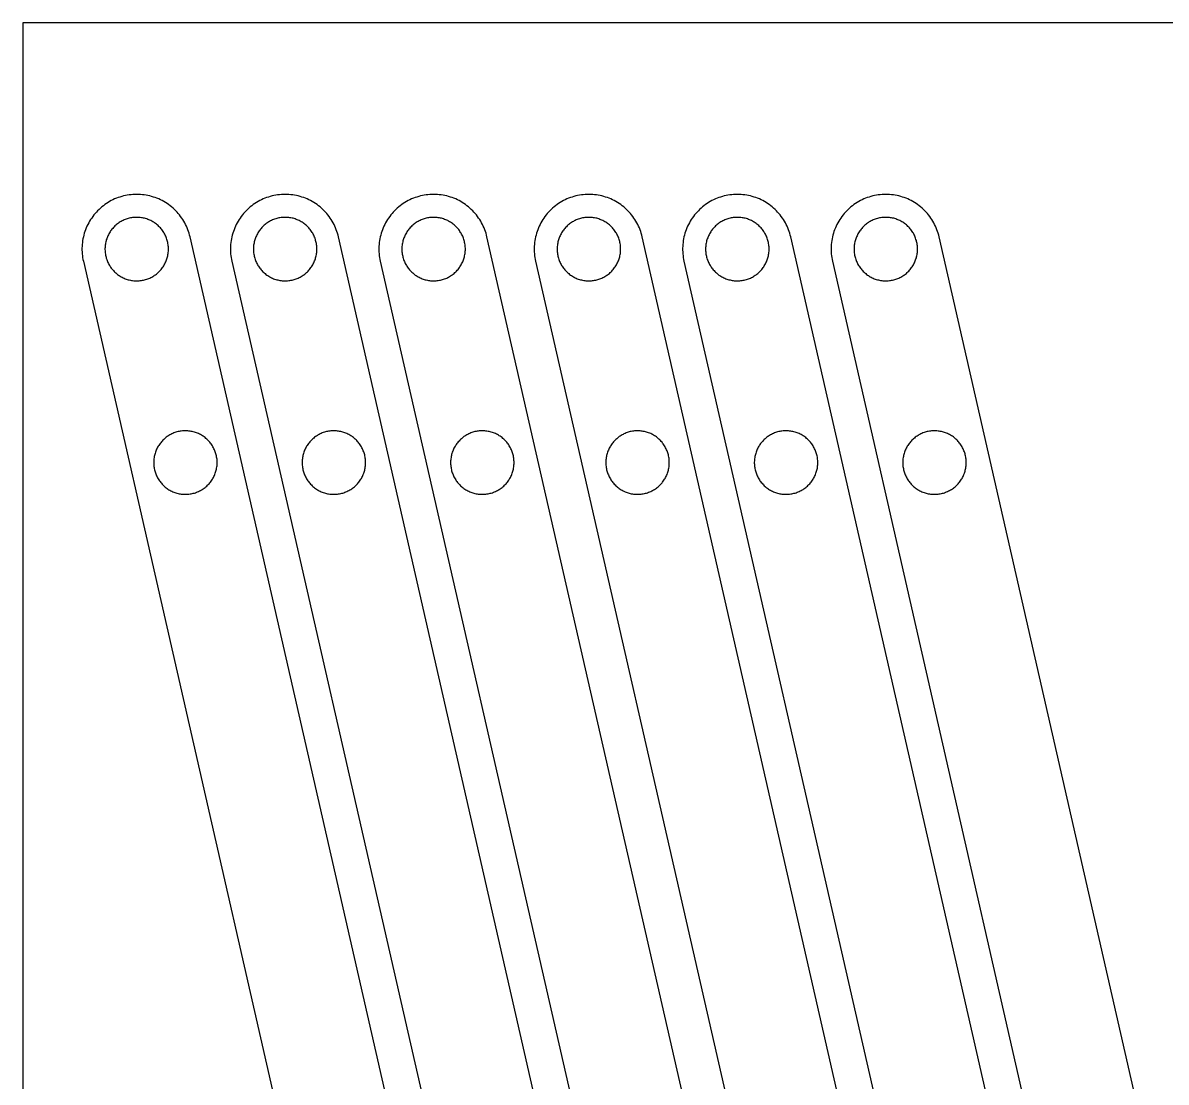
# Model space of a CAD drawing. Header units: millimetres. Extents: x 0 to 600, y 0 to 300.
# Drawn here: x 0 to 156.7, y 154.9 to 300 of the extents above; entities that cross this region are included whole.
import ezdxf

# ---------------------------------------------------------------- set-up
doc = ezdxf.new("R2010")
doc.units = ezdxf.units.MM
doc.header["$MEASUREMENT"] = 0
doc.layers.add('Default', color=18, linetype='Continuous', true_color=0x000000)

msp = doc.modelspace()

# ---------------------------------------------------------------- linework, layer by layer
at = {"layer": 'Default'}
for points in [[(0, 0), (600, 0), (600, 300), (0, 300), (0, 0)], [(22.91, 270.67), (22.85, 270.92), (22.78, 271.17), (22.7, 271.42), (22.62, 271.66), (22.52, 271.9), (22.42, 272.14), (22.3, 272.37), (22.18, 272.6), (22.05, 272.83), (21.92, 273.05), (21.78, 273.26), (21.62, 273.47), (21.47, 273.68), (21.3, 273.88), (21.13, 274.07), (20.95, 274.26), (20.77, 274.44), (20.58, 274.62), (20.38, 274.79), (20.18, 274.95), (19.97, 275.1), (19.76, 275.25), (19.54, 275.39), (19.32, 275.52), (19.09, 275.64), (18.86, 275.76), (18.62, 275.87), (18.38, 275.97), (18.14, 276.06), (17.9, 276.14), (17.65, 276.22), (17.4, 276.29), (17.15, 276.34), (16.89, 276.39), (16.64, 276.43), (16.38, 276.46), (16.12, 276.49), (15.86, 276.5), (15.6, 276.5), (15.34, 276.5), (15.09, 276.49), (14.83, 276.46), (14.57, 276.43), (14.31, 276.39), (14.06, 276.34), (13.81, 276.29), (13.56, 276.22), (13.31, 276.14), (13.06, 276.06), (12.82, 275.97), (12.58, 275.87), (12.35, 275.76), (12.12, 275.64), (11.89, 275.52), (11.67, 275.39), (11.45, 275.25), (11.24, 275.1), (11.03, 274.95), (10.83, 274.79), (10.63, 274.62), (10.44, 274.44), (10.25, 274.26), (10.08, 274.07), (9.9, 273.88), (9.74, 273.68), (9.58, 273.47), (9.43, 273.26), (9.29, 273.05), (9.15, 272.83), (9.02, 272.6), (8.9, 272.37), (8.79, 272.14), (8.69, 271.9), (8.59, 271.66), (8.5, 271.42), (8.42, 271.17), (8.35, 270.92), (8.29, 270.67), (8.24, 270.42), (8.19, 270.16), (8.16, 269.91), (8.13, 269.65), (8.11, 269.39), (8.1, 269.13), (8.1, 268.87), (8.11, 268.62), (8.13, 268.36), (8.16, 268.1), (8.19, 267.84), (8.24, 267.59), (8.29, 267.33)], [(43.26, 270.67), (43.2, 270.92), (43.13, 271.17), (43.05, 271.42), (42.96, 271.66), (42.87, 271.9), (42.76, 272.14), (42.65, 272.37), (42.53, 272.6), (42.4, 272.83), (42.27, 273.05), (42.12, 273.26), (41.97, 273.47), (41.81, 273.68), (41.65, 273.88), (41.48, 274.07), (41.3, 274.26), (41.11, 274.44), (40.92, 274.62), (40.73, 274.79), (40.52, 274.95), (40.32, 275.1), (40.1, 275.25), (39.89, 275.39), (39.66, 275.52), (39.44, 275.64), (39.2, 275.76), (38.97, 275.87), (38.73, 275.97), (38.49, 276.06), (38.24, 276.14), (38, 276.22), (37.75, 276.29), (37.49, 276.34), (37.24, 276.39), (36.98, 276.43), (36.73, 276.46), (36.47, 276.49), (36.21, 276.5), (35.95, 276.5), (35.69, 276.5), (35.43, 276.49), (35.18, 276.46), (34.92, 276.43), (34.66, 276.39), (34.41, 276.34), (34.16, 276.29), (33.91, 276.22), (33.66, 276.14), (33.41, 276.06), (33.17, 275.97), (32.93, 275.87), (32.7, 275.76), (32.47, 275.64), (32.24, 275.52), (32.02, 275.39), (31.8, 275.25), (31.58, 275.1), (31.38, 274.95), (31.17, 274.79), (30.98, 274.62), (30.79, 274.44), (30.6, 274.26), (30.42, 274.07), (30.25, 273.88), (30.09, 273.68), (29.93, 273.47), (29.78, 273.26), (29.63, 273.05), (29.5, 272.83), (29.37, 272.6), (29.25, 272.37), (29.14, 272.14), (29.03, 271.9), (28.94, 271.66), (28.85, 271.42), (28.77, 271.17), (28.7, 270.92), (28.64, 270.67), (28.59, 270.42), (28.54, 270.16), (28.51, 269.91), (28.48, 269.65), (28.46, 269.39), (28.45, 269.13), (28.45, 268.87), (28.46, 268.62), (28.48, 268.36), (28.51, 268.1), (28.54, 267.84), (28.59, 267.59), (28.64, 267.33)], [(63.61, 270.67), (63.55, 270.92), (63.48, 271.17), (63.4, 271.42), (63.31, 271.66), (63.21, 271.9), (63.11, 272.14), (63, 272.37), (62.88, 272.6), (62.75, 272.83), (62.61, 273.05), (62.47, 273.26), (62.32, 273.47), (62.16, 273.68), (62, 273.88), (61.83, 274.07), (61.65, 274.26), (61.46, 274.44), (61.27, 274.62), (61.07, 274.79), (60.87, 274.95), (60.66, 275.1), (60.45, 275.25), (60.23, 275.39), (60.01, 275.52), (59.78, 275.64), (59.55, 275.76), (59.32, 275.87), (59.08, 275.97), (58.84, 276.06), (58.59, 276.14), (58.34, 276.22), (58.09, 276.29), (57.84, 276.34), (57.59, 276.39), (57.33, 276.43), (57.07, 276.46), (56.82, 276.49), (56.56, 276.5), (56.3, 276.5), (56.04, 276.5), (55.78, 276.49), (55.52, 276.46), (55.27, 276.43), (55.01, 276.39), (54.76, 276.34), (54.5, 276.29), (54.25, 276.22), (54.01, 276.14), (53.76, 276.06), (53.52, 275.97), (53.28, 275.87), (53.04, 275.76), (52.81, 275.64), (52.59, 275.52), (52.36, 275.39), (52.14, 275.25), (51.93, 275.1), (51.72, 274.95), (51.52, 274.79), (51.32, 274.62), (51.13, 274.44), (50.95, 274.26), (50.77, 274.07), (50.6, 273.88), (50.43, 273.68), (50.28, 273.47), (50.13, 273.26), (49.98, 273.05), (49.85, 272.83), (49.72, 272.6), (49.6, 272.37), (49.49, 272.14), (49.38, 271.9), (49.29, 271.66), (49.2, 271.42), (49.12, 271.17), (49.05, 270.92), (48.99, 270.67), (48.93, 270.42), (48.89, 270.16), (48.85, 269.91), (48.83, 269.65), (48.81, 269.39), (48.8, 269.13), (48.8, 268.87), (48.81, 268.62), (48.83, 268.36), (48.85, 268.1), (48.89, 267.84), (48.93, 267.59), (48.99, 267.33)], [(84.89, 270.67), (84.83, 270.92), (84.76, 271.17), (84.68, 271.42), (84.59, 271.66), (84.5, 271.9), (84.39, 272.14), (84.28, 272.37), (84.16, 272.6), (84.03, 272.83), (83.89, 273.05), (83.75, 273.26), (83.6, 273.47), (83.44, 273.68), (83.28, 273.88), (83.11, 274.07), (82.93, 274.26), (82.74, 274.44), (82.55, 274.62), (82.36, 274.79), (82.15, 274.95), (81.95, 275.1), (81.73, 275.25), (81.51, 275.39), (81.29, 275.52), (81.06, 275.64), (80.83, 275.76), (80.6, 275.87), (80.36, 275.97), (80.12, 276.06), (79.87, 276.14), (79.62, 276.22), (79.37, 276.29), (79.12, 276.34), (78.87, 276.39), (78.61, 276.43), (78.35, 276.46), (78.1, 276.49), (77.84, 276.5), (77.58, 276.5), (77.32, 276.5), (77.06, 276.49), (76.8, 276.46), (76.55, 276.43), (76.29, 276.39), (76.04, 276.34), (75.78, 276.29), (75.53, 276.22), (75.29, 276.14), (75.04, 276.06), (74.8, 275.97), (74.56, 275.87), (74.32, 275.76), (74.09, 275.64), (73.87, 275.52), (73.64, 275.39), (73.43, 275.25), (73.21, 275.1), (73, 274.95), (72.8, 274.79), (72.61, 274.62), (72.41, 274.44), (72.23, 274.26), (72.05, 274.07), (71.88, 273.88), (71.72, 273.68), (71.56, 273.47), (71.41, 273.26), (71.26, 273.05), (71.13, 272.83), (71, 272.6), (70.88, 272.37), (70.77, 272.14), (70.66, 271.9), (70.57, 271.66), (70.48, 271.42), (70.4, 271.17), (70.33, 270.92), (70.27, 270.67), (70.21, 270.42), (70.17, 270.16), (70.13, 269.91), (70.11, 269.65), (70.09, 269.39), (70.08, 269.13), (70.08, 268.87), (70.09, 268.62), (70.11, 268.36), (70.13, 268.1), (70.17, 267.84), (70.21, 267.59), (70.27, 267.33)], [(105.24, 270.67), (105.18, 270.92), (105.11, 271.17), (105.03, 271.42), (104.94, 271.66), (104.84, 271.9), (104.74, 272.14), (104.63, 272.37), (104.51, 272.6), (104.38, 272.83), (104.24, 273.05), (104.1, 273.26), (103.95, 273.47), (103.79, 273.68), (103.63, 273.88), (103.45, 274.07), (103.28, 274.26), (103.09, 274.44), (102.9, 274.62), (102.7, 274.79), (102.5, 274.95), (102.29, 275.1), (102.08, 275.25), (101.86, 275.39), (101.64, 275.52), (101.41, 275.64), (101.18, 275.76), (100.95, 275.87), (100.71, 275.97), (100.46, 276.06), (100.22, 276.14), (99.97, 276.22), (99.72, 276.29), (99.47, 276.34), (99.21, 276.39), (98.96, 276.43), (98.7, 276.46), (98.44, 276.49), (98.19, 276.5), (97.93, 276.5), (97.67, 276.5), (97.41, 276.49), (97.15, 276.46), (96.89, 276.43), (96.64, 276.39), (96.38, 276.34), (96.13, 276.29), (95.88, 276.22), (95.63, 276.14), (95.39, 276.06), (95.15, 275.97), (94.91, 275.87), (94.67, 275.76), (94.44, 275.64), (94.21, 275.52), (93.99, 275.39), (93.77, 275.25), (93.56, 275.1), (93.35, 274.95), (93.15, 274.79), (92.95, 274.62), (92.76, 274.44), (92.58, 274.26), (92.4, 274.07), (92.23, 273.88), (92.06, 273.68), (91.9, 273.47), (91.75, 273.26), (91.61, 273.05), (91.48, 272.83), (91.35, 272.6), (91.23, 272.37), (91.11, 272.14), (91.01, 271.9), (90.91, 271.66), (90.83, 271.42), (90.75, 271.17), (90.68, 270.92), (90.61, 270.67), (90.56, 270.42), (90.52, 270.16), (90.48, 269.91), (90.45, 269.65), (90.44, 269.39), (90.43, 269.13), (90.43, 268.87), (90.44, 268.62), (90.45, 268.36), (90.48, 268.1), (90.52, 267.84), (90.56, 267.59), (90.61, 267.33)], [(125.59, 270.67), (125.52, 270.92), (125.45, 271.17), (125.37, 271.42), (125.29, 271.66), (125.19, 271.9), (125.09, 272.14), (124.97, 272.37), (124.85, 272.6), (124.73, 272.83), (124.59, 273.05), (124.45, 273.26), (124.3, 273.47), (124.14, 273.68), (123.97, 273.88), (123.8, 274.07), (123.62, 274.26), (123.44, 274.44), (123.25, 274.62), (123.05, 274.79), (122.85, 274.95), (122.64, 275.1), (122.43, 275.25), (122.21, 275.39), (121.99, 275.52), (121.76, 275.64), (121.53, 275.76), (121.29, 275.87), (121.05, 275.97), (120.81, 276.06), (120.57, 276.14), (120.32, 276.22), (120.07, 276.29), (119.82, 276.34), (119.56, 276.39), (119.31, 276.43), (119.05, 276.46), (118.79, 276.49), (118.53, 276.5), (118.27, 276.5), (118.02, 276.5), (117.76, 276.49), (117.5, 276.46), (117.24, 276.43), (116.99, 276.39), (116.73, 276.34), (116.48, 276.29), (116.23, 276.22), (115.98, 276.14), (115.74, 276.06), (115.49, 275.97), (115.26, 275.87), (115.02, 275.76), (114.79, 275.64), (114.56, 275.52), (114.34, 275.39), (114.12, 275.25), (113.91, 275.1), (113.7, 274.95), (113.5, 274.79), (113.3, 274.62), (113.11, 274.44), (112.93, 274.26), (112.75, 274.07), (112.58, 273.88), (112.41, 273.68), (112.25, 273.47), (112.1, 273.26), (111.96, 273.05), (111.82, 272.83), (111.69, 272.6), (111.57, 272.37), (111.46, 272.14), (111.36, 271.9), (111.26, 271.66), (111.17, 271.42), (111.09, 271.17), (111.02, 270.92), (110.96, 270.67), (110.91, 270.42), (110.86, 270.16), (110.83, 269.91), (110.8, 269.65), (110.78, 269.39), (110.78, 269.13), (110.78, 268.87), (110.78, 268.62), (110.8, 268.36), (110.83, 268.1), (110.86, 267.84), (110.91, 267.59), (110.96, 267.33)], [(19.95, 269), (19.95, 269.15), (19.94, 269.31), (19.93, 269.46), (19.91, 269.61), (19.89, 269.75), (19.86, 269.9), (19.83, 270.05), (19.79, 270.2), (19.74, 270.34), (19.69, 270.48), (19.64, 270.62), (19.58, 270.76), (19.52, 270.9), (19.45, 271.04), (19.38, 271.17), (19.3, 271.3), (19.22, 271.42), (19.13, 271.55), (19.04, 271.67), (18.95, 271.79), (18.85, 271.9), (18.74, 272.01), (18.64, 272.12), (18.53, 272.22), (18.42, 272.32), (18.3, 272.42), (18.18, 272.51), (18.05, 272.6), (17.93, 272.68), (17.8, 272.76), (17.67, 272.83), (17.53, 272.9), (17.4, 272.97), (17.26, 273.03), (17.12, 273.08), (16.98, 273.13), (16.83, 273.18), (16.69, 273.22), (16.54, 273.25), (16.39, 273.28), (16.24, 273.31), (16.09, 273.33), (15.94, 273.34), (15.79, 273.35), (15.64, 273.35), (15.49, 273.35), (15.34, 273.35), (15.19, 273.33), (15.04, 273.32), (14.89, 273.29), (14.74, 273.27), (14.59, 273.23), (14.45, 273.2), (14.3, 273.15), (14.16, 273.11), (14.02, 273.05), (13.88, 273), (13.74, 272.93), (13.6, 272.87), (13.47, 272.8), (13.34, 272.72), (13.21, 272.64), (13.09, 272.55), (12.97, 272.46), (12.85, 272.37), (12.73, 272.27), (12.62, 272.17), (12.51, 272.07), (12.41, 271.96), (12.31, 271.84), (12.21, 271.73), (12.12, 271.61), (12.03, 271.49), (11.95, 271.36), (11.87, 271.23), (11.79, 271.1), (11.72, 270.97), (11.66, 270.83), (11.6, 270.69), (11.54, 270.55), (11.49, 270.41), (11.44, 270.27), (11.4, 270.12), (11.36, 269.98), (11.33, 269.83), (11.31, 269.68), (11.29, 269.53), (11.27, 269.38), (11.26, 269.23), (11.25, 269.08), (11.25, 268.93), (11.26, 268.78), (11.27, 268.63), (11.29, 268.48), (11.31, 268.33), (11.33, 268.18), (11.36, 268.03), (11.4, 267.88), (11.44, 267.74), (11.49, 267.59), (11.54, 267.45), (11.6, 267.31), (11.66, 267.17), (11.72, 267.04), (11.79, 266.91), (11.87, 266.77), (11.95, 266.65), (12.03, 266.52), (12.12, 266.4), (12.21, 266.28), (12.31, 266.16), (12.41, 266.05), (12.51, 265.94), (12.62, 265.84), (12.73, 265.73), (12.85, 265.64), (12.97, 265.54), (13.09, 265.45), (13.21, 265.37), (13.34, 265.29), (13.47, 265.21), (13.6, 265.14), (13.74, 265.07), (13.88, 265.01), (14.02, 264.95), (14.16, 264.9), (14.3, 264.85), (14.45, 264.81), (14.59, 264.77), (14.74, 264.74), (14.89, 264.71), (15.04, 264.69), (15.19, 264.67), (15.34, 264.66), (15.49, 264.65), (15.64, 264.65), (15.79, 264.66), (15.94, 264.67), (16.09, 264.68), (16.24, 264.7), (16.39, 264.73), (16.54, 264.76), (16.69, 264.79), (16.83, 264.83), (16.98, 264.88), (17.12, 264.93), (17.26, 264.98), (17.4, 265.04), (17.53, 265.11), (17.67, 265.17), (17.8, 265.25), (17.93, 265.33), (18.05, 265.41), (18.18, 265.5), (18.3, 265.59), (18.42, 265.68), (18.53, 265.78), (18.64, 265.89), (18.74, 265.99), (18.85, 266.11), (18.95, 266.22), (19.04, 266.34), (19.13, 266.46), (19.22, 266.58), (19.3, 266.71), (19.38, 266.84), (19.45, 266.97), (19.52, 267.11), (19.58, 267.24), (19.64, 267.38), (19.69, 267.52), (19.74, 267.67), (19.79, 267.81), (19.83, 267.96), (19.86, 268.1), (19.89, 268.25), (19.91, 268.4), (19.93, 268.55), (19.94, 268.7), (19.95, 268.85), (19.95, 269)], [(40.3, 269), (40.3, 269.15), (40.29, 269.31), (40.28, 269.46), (40.26, 269.61), (40.24, 269.75), (40.21, 269.9), (40.17, 270.05), (40.13, 270.2), (40.09, 270.34), (40.04, 270.48), (39.99, 270.62), (39.93, 270.76), (39.87, 270.9), (39.8, 271.04), (39.72, 271.17), (39.65, 271.3), (39.56, 271.42), (39.48, 271.55), (39.39, 271.67), (39.29, 271.79), (39.2, 271.9), (39.09, 272.01), (38.99, 272.12), (38.88, 272.22), (38.76, 272.32), (38.65, 272.42), (38.53, 272.51), (38.4, 272.6), (38.28, 272.68), (38.15, 272.76), (38.02, 272.83), (37.88, 272.9), (37.75, 272.97), (37.61, 273.03), (37.47, 273.08), (37.32, 273.13), (37.18, 273.18), (37.03, 273.22), (36.89, 273.25), (36.74, 273.28), (36.59, 273.31), (36.44, 273.33), (36.29, 273.34), (36.14, 273.35), (35.99, 273.35), (35.84, 273.35), (35.69, 273.35), (35.54, 273.33), (35.39, 273.32), (35.24, 273.29), (35.09, 273.27), (34.94, 273.23), (34.79, 273.2), (34.65, 273.15), (34.51, 273.11), (34.36, 273.05), (34.23, 273), (34.09, 272.93), (33.95, 272.87), (33.82, 272.8), (33.69, 272.72), (33.56, 272.64), (33.44, 272.55), (33.31, 272.46), (33.2, 272.37), (33.08, 272.27), (32.97, 272.17), (32.86, 272.07), (32.76, 271.96), (32.66, 271.84), (32.56, 271.73), (32.47, 271.61), (32.38, 271.49), (32.29, 271.36), (32.22, 271.23), (32.14, 271.1), (32.07, 270.97), (32, 270.83), (31.94, 270.69), (31.89, 270.55), (31.83, 270.41), (31.79, 270.27), (31.75, 270.12), (31.71, 269.98), (31.68, 269.83), (31.65, 269.68), (31.63, 269.53), (31.62, 269.38), (31.61, 269.23), (31.6, 269.08), (31.6, 268.93), (31.61, 268.78), (31.62, 268.63), (31.63, 268.48), (31.65, 268.33), (31.68, 268.18), (31.71, 268.03), (31.75, 267.88), (31.79, 267.74), (31.83, 267.59), (31.89, 267.45), (31.94, 267.31), (32, 267.17), (32.07, 267.04), (32.14, 266.91), (32.22, 266.77), (32.29, 266.65), (32.38, 266.52), (32.47, 266.4), (32.56, 266.28), (32.66, 266.16), (32.76, 266.05), (32.86, 265.94), (32.97, 265.84), (33.08, 265.73), (33.2, 265.64), (33.31, 265.54), (33.44, 265.45), (33.56, 265.37), (33.69, 265.29), (33.82, 265.21), (33.95, 265.14), (34.09, 265.07), (34.23, 265.01), (34.36, 264.95), (34.51, 264.9), (34.65, 264.85), (34.79, 264.81), (34.94, 264.77), (35.09, 264.74), (35.24, 264.71), (35.39, 264.69), (35.54, 264.67), (35.69, 264.66), (35.84, 264.65), (35.99, 264.65), (36.14, 264.66), (36.29, 264.67), (36.44, 264.68), (36.59, 264.7), (36.74, 264.73), (36.89, 264.76), (37.03, 264.79), (37.18, 264.83), (37.32, 264.88), (37.47, 264.93), (37.61, 264.98), (37.75, 265.04), (37.88, 265.11), (38.02, 265.17), (38.15, 265.25), (38.28, 265.33), (38.4, 265.41), (38.53, 265.5), (38.65, 265.59), (38.76, 265.68), (38.88, 265.78), (38.99, 265.89), (39.09, 265.99), (39.2, 266.11), (39.29, 266.22), (39.39, 266.34), (39.48, 266.46), (39.56, 266.58), (39.65, 266.71), (39.72, 266.84), (39.8, 266.97), (39.87, 267.11), (39.93, 267.24), (39.99, 267.38), (40.04, 267.52), (40.09, 267.67), (40.13, 267.81), (40.17, 267.96), (40.21, 268.1), (40.24, 268.25), (40.26, 268.4), (40.28, 268.55), (40.29, 268.7), (40.3, 268.85), (40.3, 269)], [(60.65, 269), (60.65, 269.15), (60.64, 269.31), (60.62, 269.46), (60.61, 269.61), (60.58, 269.75), (60.55, 269.9), (60.52, 270.05), (60.48, 270.2), (60.44, 270.34), (60.39, 270.48), (60.33, 270.62), (60.28, 270.76), (60.21, 270.9), (60.14, 271.04), (60.07, 271.17), (59.99, 271.3), (59.91, 271.42), (59.83, 271.55), (59.74, 271.67), (59.64, 271.79), (59.54, 271.9), (59.44, 272.01), (59.33, 272.12), (59.22, 272.22), (59.11, 272.32), (58.99, 272.42), (58.87, 272.51), (58.75, 272.6), (58.62, 272.68), (58.49, 272.76), (58.36, 272.83), (58.23, 272.9), (58.09, 272.97), (57.95, 273.03), (57.81, 273.08), (57.67, 273.13), (57.53, 273.18), (57.38, 273.22), (57.23, 273.25), (57.09, 273.28), (56.94, 273.31), (56.79, 273.33), (56.64, 273.34), (56.49, 273.35), (56.34, 273.35), (56.18, 273.35), (56.03, 273.35), (55.88, 273.33), (55.73, 273.32), (55.58, 273.29), (55.44, 273.27), (55.29, 273.23), (55.14, 273.2), (55, 273.15), (54.85, 273.11), (54.71, 273.05), (54.57, 273), (54.44, 272.93), (54.3, 272.87), (54.17, 272.8), (54.04, 272.72), (53.91, 272.64), (53.78, 272.55), (53.66, 272.46), (53.54, 272.37), (53.43, 272.27), (53.32, 272.17), (53.21, 272.07), (53.1, 271.96), (53, 271.84), (52.91, 271.73), (52.81, 271.61), (52.73, 271.49), (52.64, 271.36), (52.56, 271.23), (52.49, 271.1), (52.42, 270.97), (52.35, 270.83), (52.29, 270.69), (52.23, 270.55), (52.18, 270.41), (52.14, 270.27), (52.09, 270.12), (52.06, 269.98), (52.03, 269.83), (52, 269.68), (51.98, 269.53), (51.96, 269.38), (51.95, 269.23), (51.95, 269.08), (51.95, 268.93), (51.95, 268.78), (51.96, 268.63), (51.98, 268.48), (52, 268.33), (52.03, 268.18), (52.06, 268.03), (52.09, 267.88), (52.14, 267.74), (52.18, 267.59), (52.23, 267.45), (52.29, 267.31), (52.35, 267.17), (52.42, 267.04), (52.49, 266.91), (52.56, 266.77), (52.64, 266.65), (52.73, 266.52), (52.81, 266.4), (52.91, 266.28), (53, 266.16), (53.1, 266.05), (53.21, 265.94), (53.32, 265.84), (53.43, 265.73), (53.54, 265.64), (53.66, 265.54), (53.78, 265.45), (53.91, 265.37), (54.04, 265.29), (54.17, 265.21), (54.3, 265.14), (54.44, 265.07), (54.57, 265.01), (54.71, 264.95), (54.85, 264.9), (55, 264.85), (55.14, 264.81), (55.29, 264.77), (55.44, 264.74), (55.58, 264.71), (55.73, 264.69), (55.88, 264.67), (56.03, 264.66), (56.18, 264.65), (56.34, 264.65), (56.49, 264.66), (56.64, 264.67), (56.79, 264.68), (56.94, 264.7), (57.09, 264.73), (57.23, 264.76), (57.38, 264.79), (57.53, 264.83), (57.67, 264.88), (57.81, 264.93), (57.95, 264.98), (58.09, 265.04), (58.23, 265.11), (58.36, 265.17), (58.49, 265.25), (58.62, 265.33), (58.75, 265.41), (58.87, 265.5), (58.99, 265.59), (59.11, 265.68), (59.22, 265.78), (59.33, 265.89), (59.44, 265.99), (59.54, 266.11), (59.64, 266.22), (59.74, 266.34), (59.83, 266.46), (59.91, 266.58), (59.99, 266.71), (60.07, 266.84), (60.14, 266.97), (60.21, 267.11), (60.28, 267.24), (60.33, 267.38), (60.39, 267.52), (60.44, 267.67), (60.48, 267.81), (60.52, 267.96), (60.55, 268.1), (60.58, 268.25), (60.61, 268.4), (60.62, 268.55), (60.64, 268.7), (60.65, 268.85), (60.65, 269)], [(81.93, 269), (81.93, 269.15), (81.92, 269.31), (81.91, 269.46), (81.89, 269.61), (81.86, 269.75), (81.84, 269.9), (81.8, 270.05), (81.76, 270.2), (81.72, 270.34), (81.67, 270.48), (81.62, 270.62), (81.56, 270.76), (81.49, 270.9), (81.43, 271.04), (81.35, 271.17), (81.28, 271.3), (81.19, 271.42), (81.11, 271.55), (81.02, 271.67), (80.92, 271.79), (80.82, 271.9), (80.72, 272.01), (80.61, 272.12), (80.5, 272.22), (80.39, 272.32), (80.27, 272.42), (80.15, 272.51), (80.03, 272.6), (79.9, 272.68), (79.78, 272.76), (79.64, 272.83), (79.51, 272.9), (79.37, 272.97), (79.23, 273.03), (79.09, 273.08), (78.95, 273.13), (78.81, 273.18), (78.66, 273.22), (78.52, 273.25), (78.37, 273.28), (78.22, 273.31), (78.07, 273.33), (77.92, 273.34), (77.77, 273.35), (77.62, 273.35), (77.47, 273.35), (77.31, 273.35), (77.16, 273.33), (77.01, 273.32), (76.87, 273.29), (76.72, 273.27), (76.57, 273.23), (76.42, 273.2), (76.28, 273.15), (76.13, 273.11), (75.99, 273.05), (75.85, 273), (75.72, 272.93), (75.58, 272.87), (75.45, 272.8), (75.32, 272.72), (75.19, 272.64), (75.07, 272.55), (74.94, 272.46), (74.82, 272.37), (74.71, 272.27), (74.6, 272.17), (74.49, 272.07), (74.39, 271.96), (74.28, 271.84), (74.19, 271.73), (74.1, 271.61), (74.01, 271.49), (73.92, 271.36), (73.84, 271.23), (73.77, 271.1), (73.7, 270.97), (73.63, 270.83), (73.57, 270.69), (73.51, 270.55), (73.46, 270.41), (73.42, 270.27), (73.38, 270.12), (73.34, 269.98), (73.31, 269.83), (73.28, 269.68), (73.26, 269.53), (73.25, 269.38), (73.23, 269.23), (73.23, 269.08), (73.23, 268.93), (73.23, 268.78), (73.25, 268.63), (73.26, 268.48), (73.28, 268.33), (73.31, 268.18), (73.34, 268.03), (73.38, 267.88), (73.42, 267.74), (73.46, 267.59), (73.51, 267.45), (73.57, 267.31), (73.63, 267.17), (73.7, 267.04), (73.77, 266.91), (73.84, 266.77), (73.92, 266.65), (74.01, 266.52), (74.1, 266.4), (74.19, 266.28), (74.28, 266.16), (74.39, 266.05), (74.49, 265.94), (74.6, 265.84), (74.71, 265.73), (74.82, 265.64), (74.94, 265.54), (75.07, 265.45), (75.19, 265.37), (75.32, 265.29), (75.45, 265.21), (75.58, 265.14), (75.72, 265.07), (75.85, 265.01), (75.99, 264.95), (76.13, 264.9), (76.28, 264.85), (76.42, 264.81), (76.57, 264.77), (76.72, 264.74), (76.87, 264.71), (77.01, 264.69), (77.16, 264.67), (77.31, 264.66), (77.47, 264.65), (77.62, 264.65), (77.77, 264.66), (77.92, 264.67), (78.07, 264.68), (78.22, 264.7), (78.37, 264.73), (78.52, 264.76), (78.66, 264.79), (78.81, 264.83), (78.95, 264.88), (79.09, 264.93), (79.23, 264.98), (79.37, 265.04), (79.51, 265.11), (79.64, 265.17), (79.78, 265.25), (79.9, 265.33), (80.03, 265.41), (80.15, 265.5), (80.27, 265.59), (80.39, 265.68), (80.5, 265.78), (80.61, 265.89), (80.72, 265.99), (80.82, 266.11), (80.92, 266.22), (81.02, 266.34), (81.11, 266.46), (81.19, 266.58), (81.28, 266.71), (81.35, 266.84), (81.43, 266.97), (81.49, 267.11), (81.56, 267.24), (81.62, 267.38), (81.67, 267.52), (81.72, 267.67), (81.76, 267.81), (81.8, 267.96), (81.84, 268.1), (81.86, 268.25), (81.89, 268.4), (81.91, 268.55), (81.92, 268.7), (81.93, 268.85), (81.93, 269)], [(102.28, 269), (102.27, 269.15), (102.27, 269.31), (102.25, 269.46), (102.23, 269.61), (102.21, 269.75), (102.18, 269.9), (102.15, 270.05), (102.11, 270.2), (102.07, 270.34), (102.02, 270.48), (101.96, 270.62), (101.9, 270.76), (101.84, 270.9), (101.77, 271.04), (101.7, 271.17), (101.62, 271.3), (101.54, 271.42), (101.45, 271.55), (101.36, 271.67), (101.27, 271.79), (101.17, 271.9), (101.07, 272.01), (100.96, 272.12), (100.85, 272.22), (100.74, 272.32), (100.62, 272.42), (100.5, 272.51), (100.38, 272.6), (100.25, 272.68), (100.12, 272.76), (99.99, 272.83), (99.86, 272.9), (99.72, 272.97), (99.58, 273.03), (99.44, 273.08), (99.3, 273.13), (99.16, 273.18), (99.01, 273.22), (98.86, 273.25), (98.72, 273.28), (98.57, 273.31), (98.42, 273.33), (98.27, 273.34), (98.12, 273.35), (97.96, 273.35), (97.81, 273.35), (97.66, 273.35), (97.51, 273.33), (97.36, 273.32), (97.21, 273.29), (97.06, 273.27), (96.92, 273.23), (96.77, 273.2), (96.63, 273.15), (96.48, 273.11), (96.34, 273.05), (96.2, 273), (96.06, 272.93), (95.93, 272.87), (95.8, 272.8), (95.67, 272.72), (95.54, 272.64), (95.41, 272.55), (95.29, 272.46), (95.17, 272.37), (95.06, 272.27), (94.95, 272.17), (94.84, 272.07), (94.73, 271.96), (94.63, 271.84), (94.54, 271.73), (94.44, 271.61), (94.35, 271.49), (94.27, 271.36), (94.19, 271.23), (94.12, 271.1), (94.05, 270.97), (93.98, 270.83), (93.92, 270.69), (93.86, 270.55), (93.81, 270.41), (93.76, 270.27), (93.72, 270.12), (93.69, 269.98), (93.66, 269.83), (93.63, 269.68), (93.61, 269.53), (93.59, 269.38), (93.58, 269.23), (93.58, 269.08), (93.58, 268.93), (93.58, 268.78), (93.59, 268.63), (93.61, 268.48), (93.63, 268.33), (93.66, 268.18), (93.69, 268.03), (93.72, 267.88), (93.76, 267.74), (93.81, 267.59), (93.86, 267.45), (93.92, 267.31), (93.98, 267.17), (94.05, 267.04), (94.12, 266.91), (94.19, 266.77), (94.27, 266.65), (94.35, 266.52), (94.44, 266.4), (94.54, 266.28), (94.63, 266.16), (94.73, 266.05), (94.84, 265.94), (94.95, 265.84), (95.06, 265.73), (95.17, 265.64), (95.29, 265.54), (95.41, 265.45), (95.54, 265.37), (95.67, 265.29), (95.8, 265.21), (95.93, 265.14), (96.06, 265.07), (96.2, 265.01), (96.34, 264.95), (96.48, 264.9), (96.63, 264.85), (96.77, 264.81), (96.92, 264.77), (97.06, 264.74), (97.21, 264.71), (97.36, 264.69), (97.51, 264.67), (97.66, 264.66), (97.81, 264.65), (97.96, 264.65), (98.12, 264.66), (98.27, 264.67), (98.42, 264.68), (98.57, 264.7), (98.72, 264.73), (98.86, 264.76), (99.01, 264.79), (99.16, 264.83), (99.3, 264.88), (99.44, 264.93), (99.58, 264.98), (99.72, 265.04), (99.86, 265.11), (99.99, 265.17), (100.12, 265.25), (100.25, 265.33), (100.38, 265.41), (100.5, 265.5), (100.62, 265.59), (100.74, 265.68), (100.85, 265.78), (100.96, 265.89), (101.07, 265.99), (101.17, 266.11), (101.27, 266.22), (101.36, 266.34), (101.45, 266.46), (101.54, 266.58), (101.62, 266.71), (101.7, 266.84), (101.77, 266.97), (101.84, 267.11), (101.9, 267.24), (101.96, 267.38), (102.02, 267.52), (102.07, 267.67), (102.11, 267.81), (102.15, 267.96), (102.18, 268.1), (102.21, 268.25), (102.23, 268.4), (102.25, 268.55), (102.27, 268.7), (102.27, 268.85), (102.28, 269)], [(122.62, 269), (122.62, 269.15), (122.61, 269.31), (122.6, 269.46), (122.58, 269.61), (122.56, 269.75), (122.53, 269.9), (122.5, 270.05), (122.46, 270.2), (122.41, 270.34), (122.36, 270.48), (122.31, 270.62), (122.25, 270.76), (122.19, 270.9), (122.12, 271.04), (122.05, 271.17), (121.97, 271.3), (121.89, 271.42), (121.8, 271.55), (121.71, 271.67), (121.62, 271.79), (121.52, 271.9), (121.42, 272.01), (121.31, 272.12), (121.2, 272.22), (121.09, 272.32), (120.97, 272.42), (120.85, 272.51), (120.73, 272.6), (120.6, 272.68), (120.47, 272.76), (120.34, 272.83), (120.21, 272.9), (120.07, 272.97), (119.93, 273.03), (119.79, 273.08), (119.65, 273.13), (119.5, 273.18), (119.36, 273.22), (119.21, 273.25), (119.06, 273.28), (118.91, 273.31), (118.76, 273.33), (118.61, 273.34), (118.46, 273.35), (118.31, 273.35), (118.16, 273.35), (118.01, 273.35), (117.86, 273.33), (117.71, 273.32), (117.56, 273.29), (117.41, 273.27), (117.26, 273.23), (117.12, 273.2), (116.97, 273.15), (116.83, 273.11), (116.69, 273.05), (116.55, 273), (116.41, 272.93), (116.28, 272.87), (116.14, 272.8), (116.01, 272.72), (115.89, 272.64), (115.76, 272.55), (115.64, 272.46), (115.52, 272.37), (115.4, 272.27), (115.29, 272.17), (115.18, 272.07), (115.08, 271.96), (114.98, 271.84), (114.88, 271.73), (114.79, 271.61), (114.7, 271.49), (114.62, 271.36), (114.54, 271.23), (114.46, 271.1), (114.39, 270.97), (114.33, 270.83), (114.27, 270.69), (114.21, 270.55), (114.16, 270.41), (114.11, 270.27), (114.07, 270.12), (114.03, 269.98), (114, 269.83), (113.98, 269.68), (113.96, 269.53), (113.94, 269.38), (113.93, 269.23), (113.92, 269.08), (113.92, 268.93), (113.93, 268.78), (113.94, 268.63), (113.96, 268.48), (113.98, 268.33), (114, 268.18), (114.03, 268.03), (114.07, 267.88), (114.11, 267.74), (114.16, 267.59), (114.21, 267.45), (114.27, 267.31), (114.33, 267.17), (114.39, 267.04), (114.46, 266.91), (114.54, 266.77), (114.62, 266.65), (114.7, 266.52), (114.79, 266.4), (114.88, 266.28), (114.98, 266.16), (115.08, 266.05), (115.18, 265.94), (115.29, 265.84), (115.4, 265.73), (115.52, 265.64), (115.64, 265.54), (115.76, 265.45), (115.89, 265.37), (116.01, 265.29), (116.14, 265.21), (116.28, 265.14), (116.41, 265.07), (116.55, 265.01), (116.69, 264.95), (116.83, 264.9), (116.97, 264.85), (117.12, 264.81), (117.26, 264.77), (117.41, 264.74), (117.56, 264.71), (117.71, 264.69), (117.86, 264.67), (118.01, 264.66), (118.16, 264.65), (118.31, 264.65), (118.46, 264.66), (118.61, 264.67), (118.76, 264.68), (118.91, 264.7), (119.06, 264.73), (119.21, 264.76), (119.36, 264.79), (119.5, 264.83), (119.65, 264.88), (119.79, 264.93), (119.93, 264.98), (120.07, 265.04), (120.21, 265.11), (120.34, 265.17), (120.47, 265.25), (120.6, 265.33), (120.73, 265.41), (120.85, 265.5), (120.97, 265.59), (121.09, 265.68), (121.2, 265.78), (121.31, 265.89), (121.42, 265.99), (121.52, 266.11), (121.62, 266.22), (121.71, 266.34), (121.8, 266.46), (121.89, 266.58), (121.97, 266.71), (122.05, 266.84), (122.12, 266.97), (122.19, 267.11), (122.25, 267.24), (122.31, 267.38), (122.36, 267.52), (122.41, 267.67), (122.46, 267.81), (122.5, 267.96), (122.53, 268.1), (122.56, 268.25), (122.58, 268.4), (122.6, 268.55), (122.61, 268.7), (122.62, 268.85), (122.62, 269)], [(22.91, 24.36), (51.02, 147.52), (22.91, 270.67)], [(43.26, 24.36), (71.37, 147.52), (43.26, 270.67)], [(63.61, 24.36), (91.72, 147.52), (63.61, 270.67)], [(84.89, 24.36), (113, 147.52), (84.89, 270.67)], [(105.24, 24.36), (133.35, 147.52), (105.24, 270.67)], [(125.59, 24.36), (153.7, 147.52), (125.59, 270.67)], [(8.29, 267.33), (35.64, 147.52), (8.29, 27.7)], [(28.64, 267.33), (55.99, 147.52), (28.64, 27.7)], [(48.99, 267.33), (76.33, 147.52), (48.99, 27.7)], [(70.27, 267.33), (97.61, 147.52), (70.27, 27.7)], [(90.61, 267.33), (117.96, 147.52), (90.61, 27.7)], [(110.96, 267.33), (138.31, 147.52), (110.96, 27.7)], [(26.63, 239.76), (26.63, 239.91), (26.62, 240.06), (26.61, 240.21), (26.59, 240.36), (26.56, 240.51), (26.53, 240.66), (26.5, 240.8), (26.46, 240.95), (26.42, 241.09), (26.37, 241.24), (26.32, 241.38), (26.26, 241.52), (26.19, 241.65), (26.12, 241.79), (26.05, 241.92), (25.97, 242.05), (25.89, 242.18), (25.81, 242.3), (25.72, 242.42), (25.62, 242.54), (25.52, 242.65), (25.42, 242.76), (25.31, 242.87), (25.2, 242.97), (25.09, 243.07), (24.97, 243.17), (24.85, 243.26), (24.73, 243.35), (24.6, 243.43), (24.48, 243.51), (24.34, 243.58), (24.21, 243.65), (24.07, 243.72), (23.93, 243.78), (23.79, 243.83), (23.65, 243.88), (23.51, 243.93), (23.36, 243.97), (23.22, 244), (23.07, 244.03), (22.92, 244.06), (22.77, 244.08), (22.62, 244.09), (22.47, 244.1), (22.32, 244.11), (22.17, 244.1), (22.01, 244.1), (21.86, 244.09), (21.71, 244.07), (21.56, 244.05), (21.42, 244.02), (21.27, 243.99), (21.12, 243.95), (20.98, 243.91), (20.83, 243.86), (20.69, 243.81), (20.55, 243.75), (20.42, 243.69), (20.28, 243.62), (20.15, 243.55), (20.02, 243.47), (19.89, 243.39), (19.76, 243.31), (19.64, 243.22), (19.52, 243.12), (19.41, 243.02), (19.3, 242.92), (19.19, 242.82), (19.08, 242.71), (18.98, 242.6), (18.89, 242.48), (18.8, 242.36), (18.71, 242.24), (18.62, 242.11), (18.54, 241.98), (18.47, 241.85), (18.4, 241.72), (18.33, 241.58), (18.27, 241.45), (18.21, 241.31), (18.16, 241.16), (18.12, 241.02), (18.08, 240.88), (18.04, 240.73), (18.01, 240.58), (17.98, 240.43), (17.96, 240.28), (17.94, 240.13), (17.93, 239.98), (17.93, 239.83), (17.93, 239.68), (17.93, 239.53), (17.94, 239.38), (17.96, 239.23), (17.98, 239.08), (18.01, 238.93), (18.04, 238.78), (18.08, 238.64), (18.12, 238.49), (18.16, 238.35), (18.21, 238.2), (18.27, 238.06), (18.33, 237.93), (18.4, 237.79), (18.47, 237.66), (18.54, 237.53), (18.62, 237.4), (18.71, 237.27), (18.8, 237.15), (18.89, 237.03), (18.98, 236.91), (19.08, 236.8), (19.19, 236.69), (19.3, 236.59), (19.41, 236.49), (19.52, 236.39), (19.64, 236.29), (19.76, 236.21), (19.89, 236.12), (20.02, 236.04), (20.15, 235.96), (20.28, 235.89), (20.42, 235.82), (20.55, 235.76), (20.69, 235.7), (20.83, 235.65), (20.98, 235.6), (21.12, 235.56), (21.27, 235.52), (21.42, 235.49), (21.56, 235.46), (21.71, 235.44), (21.86, 235.43), (22.01, 235.41), (22.17, 235.41), (22.32, 235.41), (22.47, 235.41), (22.62, 235.42), (22.77, 235.43), (22.92, 235.45), (23.07, 235.48), (23.22, 235.51), (23.36, 235.54), (23.51, 235.58), (23.65, 235.63), (23.79, 235.68), (23.93, 235.73), (24.07, 235.79), (24.21, 235.86), (24.34, 235.93), (24.48, 236), (24.6, 236.08), (24.73, 236.16), (24.85, 236.25), (24.97, 236.34), (25.09, 236.44), (25.2, 236.54), (25.31, 236.64), (25.42, 236.75), (25.52, 236.86), (25.62, 236.97), (25.72, 237.09), (25.81, 237.21), (25.89, 237.33), (25.97, 237.46), (26.05, 237.59), (26.12, 237.72), (26.19, 237.86), (26.26, 238), (26.32, 238.13), (26.37, 238.28), (26.42, 238.42), (26.46, 238.56), (26.5, 238.71), (26.53, 238.86), (26.56, 239), (26.59, 239.15), (26.61, 239.3), (26.62, 239.45), (26.63, 239.6), (26.63, 239.76)], [(46.98, 239.76), (46.97, 239.91), (46.97, 240.06), (46.95, 240.21), (46.93, 240.36), (46.91, 240.51), (46.88, 240.66), (46.85, 240.8), (46.81, 240.95), (46.77, 241.09), (46.72, 241.24), (46.66, 241.38), (46.6, 241.52), (46.54, 241.65), (46.47, 241.79), (46.4, 241.92), (46.32, 242.05), (46.24, 242.18), (46.15, 242.3), (46.06, 242.42), (45.97, 242.54), (45.87, 242.65), (45.77, 242.76), (45.66, 242.87), (45.55, 242.97), (45.44, 243.07), (45.32, 243.17), (45.2, 243.26), (45.08, 243.35), (44.95, 243.43), (44.82, 243.51), (44.69, 243.58), (44.56, 243.65), (44.42, 243.72), (44.28, 243.78), (44.14, 243.83), (44, 243.88), (43.86, 243.93), (43.71, 243.97), (43.56, 244), (43.41, 244.03), (43.27, 244.06), (43.12, 244.08), (42.97, 244.09), (42.81, 244.1), (42.66, 244.11), (42.51, 244.1), (42.36, 244.1), (42.21, 244.09), (42.06, 244.07), (41.91, 244.05), (41.76, 244.02), (41.62, 243.99), (41.47, 243.95), (41.33, 243.91), (41.18, 243.86), (41.04, 243.81), (40.9, 243.75), (40.76, 243.69), (40.63, 243.62), (40.49, 243.55), (40.36, 243.47), (40.24, 243.39), (40.11, 243.31), (39.99, 243.22), (39.87, 243.12), (39.76, 243.02), (39.65, 242.92), (39.54, 242.82), (39.43, 242.71), (39.33, 242.6), (39.24, 242.48), (39.14, 242.36), (39.05, 242.24), (38.97, 242.11), (38.89, 241.98), (38.82, 241.85), (38.75, 241.72), (38.68, 241.58), (38.62, 241.45), (38.56, 241.31), (38.51, 241.16), (38.46, 241.02), (38.42, 240.88), (38.39, 240.73), (38.36, 240.58), (38.33, 240.43), (38.31, 240.28), (38.29, 240.13), (38.28, 239.98), (38.28, 239.83), (38.28, 239.68), (38.28, 239.53), (38.29, 239.38), (38.31, 239.23), (38.33, 239.08), (38.36, 238.93), (38.39, 238.78), (38.42, 238.64), (38.46, 238.49), (38.51, 238.35), (38.56, 238.2), (38.62, 238.06), (38.68, 237.93), (38.75, 237.79), (38.82, 237.66), (38.89, 237.53), (38.97, 237.4), (39.05, 237.27), (39.14, 237.15), (39.24, 237.03), (39.33, 236.91), (39.43, 236.8), (39.54, 236.69), (39.65, 236.59), (39.76, 236.49), (39.87, 236.39), (39.99, 236.29), (40.11, 236.21), (40.24, 236.12), (40.36, 236.04), (40.49, 235.96), (40.63, 235.89), (40.76, 235.82), (40.9, 235.76), (41.04, 235.7), (41.18, 235.65), (41.33, 235.6), (41.47, 235.56), (41.62, 235.52), (41.76, 235.49), (41.91, 235.46), (42.06, 235.44), (42.21, 235.43), (42.36, 235.41), (42.51, 235.41), (42.66, 235.41), (42.81, 235.41), (42.97, 235.42), (43.12, 235.43), (43.27, 235.45), (43.41, 235.48), (43.56, 235.51), (43.71, 235.54), (43.86, 235.58), (44, 235.63), (44.14, 235.68), (44.28, 235.73), (44.42, 235.79), (44.56, 235.86), (44.69, 235.93), (44.82, 236), (44.95, 236.08), (45.08, 236.16), (45.2, 236.25), (45.32, 236.34), (45.44, 236.44), (45.55, 236.54), (45.66, 236.64), (45.77, 236.75), (45.87, 236.86), (45.97, 236.97), (46.06, 237.09), (46.15, 237.21), (46.24, 237.33), (46.32, 237.46), (46.4, 237.59), (46.47, 237.72), (46.54, 237.86), (46.6, 238), (46.66, 238.13), (46.72, 238.28), (46.77, 238.42), (46.81, 238.56), (46.85, 238.71), (46.88, 238.86), (46.91, 239), (46.93, 239.15), (46.95, 239.3), (46.97, 239.45), (46.97, 239.6), (46.98, 239.76)], [(67.32, 239.76), (67.32, 239.91), (67.31, 240.06), (67.3, 240.21), (67.28, 240.36), (67.26, 240.51), (67.23, 240.66), (67.2, 240.8), (67.16, 240.95), (67.11, 241.09), (67.06, 241.24), (67.01, 241.38), (66.95, 241.52), (66.89, 241.65), (66.82, 241.79), (66.75, 241.92), (66.67, 242.05), (66.59, 242.18), (66.5, 242.3), (66.41, 242.42), (66.32, 242.54), (66.22, 242.65), (66.12, 242.76), (66.01, 242.87), (65.9, 242.97), (65.79, 243.07), (65.67, 243.17), (65.55, 243.26), (65.43, 243.35), (65.3, 243.43), (65.17, 243.51), (65.04, 243.58), (64.9, 243.65), (64.77, 243.72), (64.63, 243.78), (64.49, 243.83), (64.35, 243.88), (64.2, 243.93), (64.06, 243.97), (63.91, 244), (63.76, 244.03), (63.61, 244.06), (63.46, 244.08), (63.31, 244.09), (63.16, 244.1), (63.01, 244.11), (62.86, 244.1), (62.71, 244.1), (62.56, 244.09), (62.41, 244.07), (62.26, 244.05), (62.11, 244.02), (61.96, 243.99), (61.82, 243.95), (61.67, 243.91), (61.53, 243.86), (61.39, 243.81), (61.25, 243.75), (61.11, 243.69), (60.98, 243.62), (60.84, 243.55), (60.71, 243.47), (60.58, 243.39), (60.46, 243.31), (60.34, 243.22), (60.22, 243.12), (60.1, 243.02), (59.99, 242.92), (59.88, 242.82), (59.78, 242.71), (59.68, 242.6), (59.58, 242.48), (59.49, 242.36), (59.4, 242.24), (59.32, 242.11), (59.24, 241.98), (59.16, 241.85), (59.09, 241.72), (59.03, 241.58), (58.97, 241.45), (58.91, 241.31), (58.86, 241.16), (58.81, 241.02), (58.77, 240.88), (58.73, 240.73), (58.7, 240.58), (58.68, 240.43), (58.66, 240.28), (58.64, 240.13), (58.63, 239.98), (58.62, 239.83), (58.62, 239.68), (58.63, 239.53), (58.64, 239.38), (58.66, 239.23), (58.68, 239.08), (58.7, 238.93), (58.73, 238.78), (58.77, 238.64), (58.81, 238.49), (58.86, 238.35), (58.91, 238.2), (58.97, 238.06), (59.03, 237.93), (59.09, 237.79), (59.16, 237.66), (59.24, 237.53), (59.32, 237.4), (59.4, 237.27), (59.49, 237.15), (59.58, 237.03), (59.68, 236.91), (59.78, 236.8), (59.88, 236.69), (59.99, 236.59), (60.1, 236.49), (60.22, 236.39), (60.34, 236.29), (60.46, 236.21), (60.58, 236.12), (60.71, 236.04), (60.84, 235.96), (60.98, 235.89), (61.11, 235.82), (61.25, 235.76), (61.39, 235.7), (61.53, 235.65), (61.67, 235.6), (61.82, 235.56), (61.96, 235.52), (62.11, 235.49), (62.26, 235.46), (62.41, 235.44), (62.56, 235.43), (62.71, 235.41), (62.86, 235.41), (63.01, 235.41), (63.16, 235.41), (63.31, 235.42), (63.46, 235.43), (63.61, 235.45), (63.76, 235.48), (63.91, 235.51), (64.06, 235.54), (64.2, 235.58), (64.35, 235.63), (64.49, 235.68), (64.63, 235.73), (64.77, 235.79), (64.9, 235.86), (65.04, 235.93), (65.17, 236), (65.3, 236.08), (65.43, 236.16), (65.55, 236.25), (65.67, 236.34), (65.79, 236.44), (65.9, 236.54), (66.01, 236.64), (66.12, 236.75), (66.22, 236.86), (66.32, 236.97), (66.41, 237.09), (66.5, 237.21), (66.59, 237.33), (66.67, 237.46), (66.75, 237.59), (66.82, 237.72), (66.89, 237.86), (66.95, 238), (67.01, 238.13), (67.06, 238.28), (67.11, 238.42), (67.16, 238.56), (67.2, 238.71), (67.23, 238.86), (67.26, 239), (67.28, 239.15), (67.3, 239.3), (67.31, 239.45), (67.32, 239.6), (67.32, 239.76)], [(88.6, 239.76), (88.6, 239.91), (88.59, 240.06), (88.58, 240.21), (88.56, 240.36), (88.54, 240.51), (88.51, 240.66), (88.48, 240.8), (88.44, 240.95), (88.39, 241.09), (88.35, 241.24), (88.29, 241.38), (88.23, 241.52), (88.17, 241.65), (88.1, 241.79), (88.03, 241.92), (87.95, 242.05), (87.87, 242.18), (87.78, 242.3), (87.69, 242.42), (87.6, 242.54), (87.5, 242.65), (87.4, 242.76), (87.29, 242.87), (87.18, 242.97), (87.07, 243.07), (86.95, 243.17), (86.83, 243.26), (86.71, 243.35), (86.58, 243.43), (86.45, 243.51), (86.32, 243.58), (86.19, 243.65), (86.05, 243.72), (85.91, 243.78), (85.77, 243.83), (85.63, 243.88), (85.48, 243.93), (85.34, 243.97), (85.19, 244), (85.04, 244.03), (84.89, 244.06), (84.74, 244.08), (84.59, 244.09), (84.44, 244.1), (84.29, 244.11), (84.14, 244.1), (83.99, 244.1), (83.84, 244.09), (83.69, 244.07), (83.54, 244.05), (83.39, 244.02), (83.24, 243.99), (83.1, 243.95), (82.95, 243.91), (82.81, 243.86), (82.67, 243.81), (82.53, 243.75), (82.39, 243.69), (82.26, 243.62), (82.12, 243.55), (81.99, 243.47), (81.87, 243.39), (81.74, 243.31), (81.62, 243.22), (81.5, 243.12), (81.39, 243.02), (81.27, 242.92), (81.17, 242.82), (81.06, 242.71), (80.96, 242.6), (80.86, 242.48), (80.77, 242.36), (80.68, 242.24), (80.6, 242.11), (80.52, 241.98), (80.44, 241.85), (80.37, 241.72), (80.31, 241.58), (80.25, 241.45), (80.19, 241.31), (80.14, 241.16), (80.09, 241.02), (80.05, 240.88), (80.01, 240.73), (79.98, 240.58), (79.96, 240.43), (79.94, 240.28), (79.92, 240.13), (79.91, 239.98), (79.91, 239.83), (79.91, 239.68), (79.91, 239.53), (79.92, 239.38), (79.94, 239.23), (79.96, 239.08), (79.98, 238.93), (80.01, 238.78), (80.05, 238.64), (80.09, 238.49), (80.14, 238.35), (80.19, 238.2), (80.25, 238.06), (80.31, 237.93), (80.37, 237.79), (80.44, 237.66), (80.52, 237.53), (80.6, 237.4), (80.68, 237.27), (80.77, 237.15), (80.86, 237.03), (80.96, 236.91), (81.06, 236.8), (81.17, 236.69), (81.27, 236.59), (81.39, 236.49), (81.5, 236.39), (81.62, 236.29), (81.74, 236.21), (81.87, 236.12), (81.99, 236.04), (82.12, 235.96), (82.26, 235.89), (82.39, 235.82), (82.53, 235.76), (82.67, 235.7), (82.81, 235.65), (82.95, 235.6), (83.1, 235.56), (83.24, 235.52), (83.39, 235.49), (83.54, 235.46), (83.69, 235.44), (83.84, 235.43), (83.99, 235.41), (84.14, 235.41), (84.29, 235.41), (84.44, 235.41), (84.59, 235.42), (84.74, 235.43), (84.89, 235.45), (85.04, 235.48), (85.19, 235.51), (85.34, 235.54), (85.48, 235.58), (85.63, 235.63), (85.77, 235.68), (85.91, 235.73), (86.05, 235.79), (86.19, 235.86), (86.32, 235.93), (86.45, 236), (86.58, 236.08), (86.71, 236.16), (86.83, 236.25), (86.95, 236.34), (87.07, 236.44), (87.18, 236.54), (87.29, 236.64), (87.4, 236.75), (87.5, 236.86), (87.6, 236.97), (87.69, 237.09), (87.78, 237.21), (87.87, 237.33), (87.95, 237.46), (88.03, 237.59), (88.1, 237.72), (88.17, 237.86), (88.23, 238), (88.29, 238.13), (88.35, 238.28), (88.39, 238.42), (88.44, 238.56), (88.48, 238.71), (88.51, 238.86), (88.54, 239), (88.56, 239.15), (88.58, 239.3), (88.59, 239.45), (88.6, 239.6), (88.6, 239.76)], [(108.95, 239.76), (108.95, 239.91), (108.94, 240.06), (108.93, 240.21), (108.91, 240.36), (108.89, 240.51), (108.86, 240.66), (108.82, 240.8), (108.79, 240.95), (108.74, 241.09), (108.69, 241.24), (108.64, 241.38), (108.58, 241.52), (108.52, 241.65), (108.45, 241.79), (108.38, 241.92), (108.3, 242.05), (108.22, 242.18), (108.13, 242.3), (108.04, 242.42), (107.95, 242.54), (107.85, 242.65), (107.74, 242.76), (107.64, 242.87), (107.53, 242.97), (107.41, 243.07), (107.3, 243.17), (107.18, 243.26), (107.05, 243.35), (106.93, 243.43), (106.8, 243.51), (106.67, 243.58), (106.53, 243.65), (106.4, 243.72), (106.26, 243.78), (106.12, 243.83), (105.98, 243.88), (105.83, 243.93), (105.69, 243.97), (105.54, 244), (105.39, 244.03), (105.24, 244.06), (105.09, 244.08), (104.94, 244.09), (104.79, 244.1), (104.64, 244.11), (104.49, 244.1), (104.34, 244.1), (104.19, 244.09), (104.04, 244.07), (103.89, 244.05), (103.74, 244.02), (103.59, 243.99), (103.45, 243.95), (103.3, 243.91), (103.16, 243.86), (103.02, 243.81), (102.88, 243.75), (102.74, 243.69), (102.6, 243.62), (102.47, 243.55), (102.34, 243.47), (102.21, 243.39), (102.09, 243.31), (101.97, 243.22), (101.85, 243.12), (101.73, 243.02), (101.62, 242.92), (101.51, 242.82), (101.41, 242.71), (101.31, 242.6), (101.21, 242.48), (101.12, 242.36), (101.03, 242.24), (100.95, 242.11), (100.87, 241.98), (100.79, 241.85), (100.72, 241.72), (100.66, 241.58), (100.59, 241.45), (100.54, 241.31), (100.49, 241.16), (100.44, 241.02), (100.4, 240.88), (100.36, 240.73), (100.33, 240.58), (100.31, 240.43), (100.28, 240.28), (100.27, 240.13), (100.26, 239.98), (100.25, 239.83), (100.25, 239.68), (100.26, 239.53), (100.27, 239.38), (100.28, 239.23), (100.31, 239.08), (100.33, 238.93), (100.36, 238.78), (100.4, 238.64), (100.44, 238.49), (100.49, 238.35), (100.54, 238.2), (100.59, 238.06), (100.66, 237.93), (100.72, 237.79), (100.79, 237.66), (100.87, 237.53), (100.95, 237.4), (101.03, 237.27), (101.12, 237.15), (101.21, 237.03), (101.31, 236.91), (101.41, 236.8), (101.51, 236.69), (101.62, 236.59), (101.73, 236.49), (101.85, 236.39), (101.97, 236.29), (102.09, 236.21), (102.21, 236.12), (102.34, 236.04), (102.47, 235.96), (102.6, 235.89), (102.74, 235.82), (102.88, 235.76), (103.02, 235.7), (103.16, 235.65), (103.3, 235.6), (103.45, 235.56), (103.59, 235.52), (103.74, 235.49), (103.89, 235.46), (104.04, 235.44), (104.19, 235.43), (104.34, 235.41), (104.49, 235.41), (104.64, 235.41), (104.79, 235.41), (104.94, 235.42), (105.09, 235.43), (105.24, 235.45), (105.39, 235.48), (105.54, 235.51), (105.69, 235.54), (105.83, 235.58), (105.98, 235.63), (106.12, 235.68), (106.26, 235.73), (106.4, 235.79), (106.53, 235.86), (106.67, 235.93), (106.8, 236), (106.93, 236.08), (107.05, 236.16), (107.18, 236.25), (107.3, 236.34), (107.41, 236.44), (107.53, 236.54), (107.64, 236.64), (107.74, 236.75), (107.85, 236.86), (107.95, 236.97), (108.04, 237.09), (108.13, 237.21), (108.22, 237.33), (108.3, 237.46), (108.38, 237.59), (108.45, 237.72), (108.52, 237.86), (108.58, 238), (108.64, 238.13), (108.69, 238.28), (108.74, 238.42), (108.79, 238.56), (108.82, 238.71), (108.86, 238.86), (108.89, 239), (108.91, 239.15), (108.93, 239.3), (108.94, 239.45), (108.95, 239.6), (108.95, 239.76)], [(129.3, 239.76), (129.3, 239.91), (129.29, 240.06), (129.28, 240.21), (129.26, 240.36), (129.23, 240.51), (129.21, 240.66), (129.17, 240.8), (129.13, 240.95), (129.09, 241.09), (129.04, 241.24), (128.99, 241.38), (128.93, 241.52), (128.86, 241.65), (128.8, 241.79), (128.72, 241.92), (128.65, 242.05), (128.56, 242.18), (128.48, 242.3), (128.39, 242.42), (128.29, 242.54), (128.19, 242.65), (128.09, 242.76), (127.99, 242.87), (127.88, 242.97), (127.76, 243.07), (127.65, 243.17), (127.53, 243.26), (127.4, 243.35), (127.28, 243.43), (127.15, 243.51), (127.01, 243.58), (126.88, 243.65), (126.74, 243.72), (126.61, 243.78), (126.47, 243.83), (126.32, 243.88), (126.18, 243.93), (126.03, 243.97), (125.89, 244), (125.74, 244.03), (125.59, 244.06), (125.44, 244.08), (125.29, 244.09), (125.14, 244.1), (124.99, 244.11), (124.84, 244.1), (124.69, 244.1), (124.54, 244.09), (124.39, 244.07), (124.24, 244.05), (124.09, 244.02), (123.94, 243.99), (123.79, 243.95), (123.65, 243.91), (123.51, 243.86), (123.36, 243.81), (123.22, 243.75), (123.09, 243.69), (122.95, 243.62), (122.82, 243.55), (122.69, 243.47), (122.56, 243.39), (122.44, 243.31), (122.31, 243.22), (122.2, 243.12), (122.08, 243.02), (121.97, 242.92), (121.86, 242.82), (121.76, 242.71), (121.66, 242.6), (121.56, 242.48), (121.47, 242.36), (121.38, 242.24), (121.29, 242.11), (121.21, 241.98), (121.14, 241.85), (121.07, 241.72), (121, 241.58), (120.94, 241.45), (120.89, 241.31), (120.83, 241.16), (120.79, 241.02), (120.75, 240.88), (120.71, 240.73), (120.68, 240.58), (120.65, 240.43), (120.63, 240.28), (120.62, 240.13), (120.61, 239.98), (120.6, 239.83), (120.6, 239.68), (120.61, 239.53), (120.62, 239.38), (120.63, 239.23), (120.65, 239.08), (120.68, 238.93), (120.71, 238.78), (120.75, 238.64), (120.79, 238.49), (120.83, 238.35), (120.89, 238.2), (120.94, 238.06), (121, 237.93), (121.07, 237.79), (121.14, 237.66), (121.21, 237.53), (121.29, 237.4), (121.38, 237.27), (121.47, 237.15), (121.56, 237.03), (121.66, 236.91), (121.76, 236.8), (121.86, 236.69), (121.97, 236.59), (122.08, 236.49), (122.2, 236.39), (122.31, 236.29), (122.44, 236.21), (122.56, 236.12), (122.69, 236.04), (122.82, 235.96), (122.95, 235.89), (123.09, 235.82), (123.22, 235.76), (123.36, 235.7), (123.51, 235.65), (123.65, 235.6), (123.79, 235.56), (123.94, 235.52), (124.09, 235.49), (124.24, 235.46), (124.39, 235.44), (124.54, 235.43), (124.69, 235.41), (124.84, 235.41), (124.99, 235.41), (125.14, 235.41), (125.29, 235.42), (125.44, 235.43), (125.59, 235.45), (125.74, 235.48), (125.89, 235.51), (126.03, 235.54), (126.18, 235.58), (126.32, 235.63), (126.47, 235.68), (126.61, 235.73), (126.74, 235.79), (126.88, 235.86), (127.01, 235.93), (127.15, 236), (127.28, 236.08), (127.4, 236.16), (127.53, 236.25), (127.65, 236.34), (127.76, 236.44), (127.88, 236.54), (127.99, 236.64), (128.09, 236.75), (128.19, 236.86), (128.29, 236.97), (128.39, 237.09), (128.48, 237.21), (128.56, 237.33), (128.65, 237.46), (128.72, 237.59), (128.8, 237.72), (128.86, 237.86), (128.93, 238), (128.99, 238.13), (129.04, 238.28), (129.09, 238.42), (129.13, 238.56), (129.17, 238.71), (129.21, 238.86), (129.23, 239), (129.26, 239.15), (129.28, 239.3), (129.29, 239.45), (129.3, 239.6), (129.3, 239.76)]]:
    msp.add_lwpolyline(points, dxfattribs=at)

doc.saveas('drawing.dxf')
